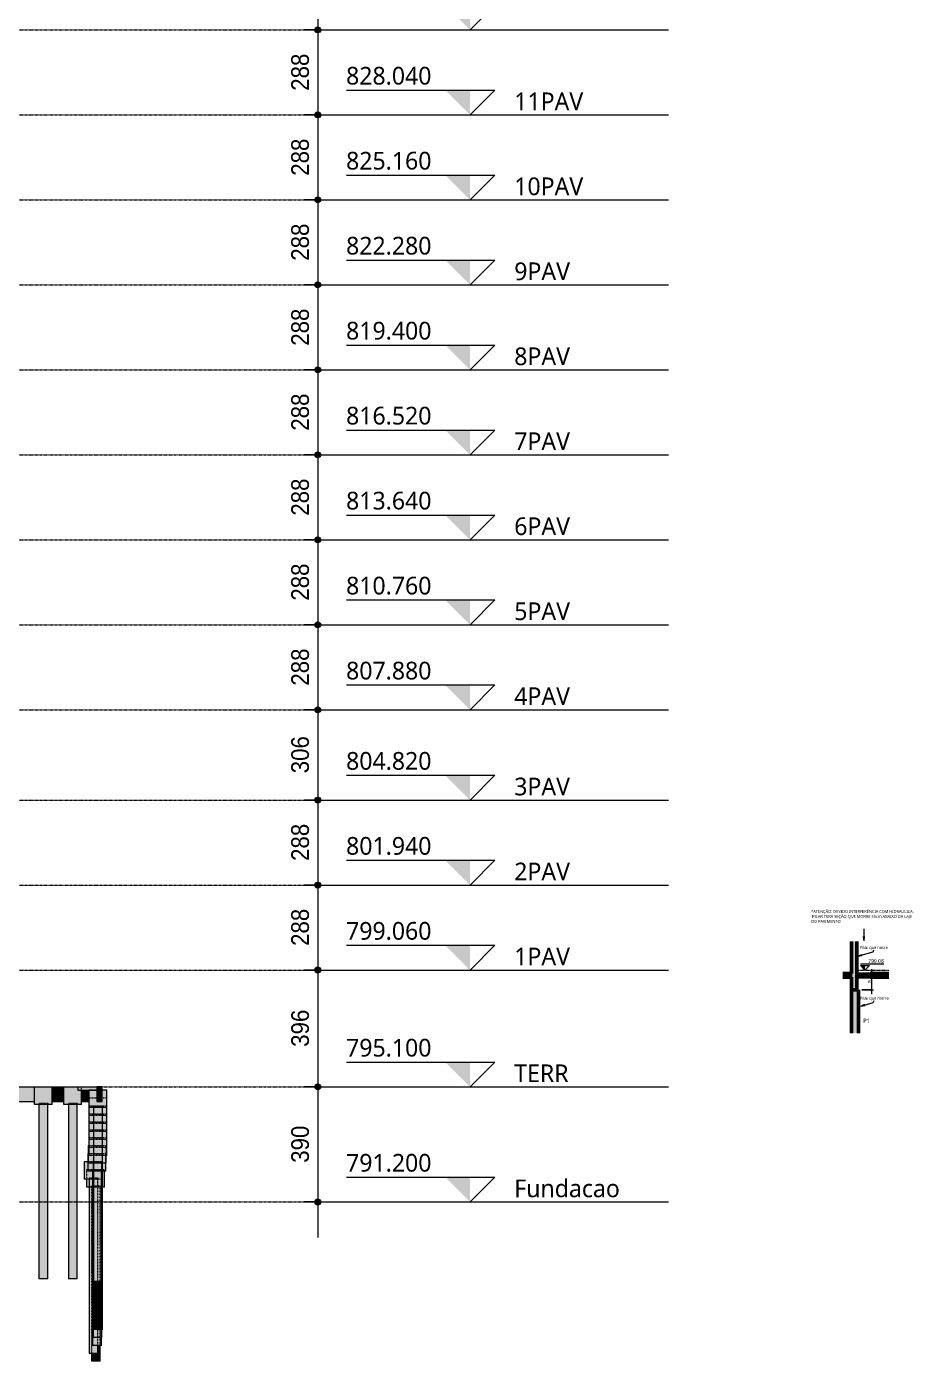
# Model space of a CAD drawing. Extents: x -1981 to 38708, y -3196 to 88064.
# Drawn here: x 35439 to 38436, y 78580 to 83103 of the extents above; entities that cross this region are included whole.
import ezdxf

# ---------------------------------------------------------------- set-up
doc = ezdxf.new("R2010")
doc.units = 0
for name, pattern in [('Centro', [3.175, 0.635, -0.47625, 1.5875, -0.47625]), ('Hidden', [0.714375, 0.47625, -0.238125]), ('Hidden 0_75', [0.15, 0.075, -0.075]), ('Traço', [0.635, 0.3175, -0.3175])]:
    doc.linetypes.add(name, pattern=pattern)
for name, color, linetype, lineweight in [('A-ANNO-DIMS', 7, 'Continuous', 9), ('A-ANNO-DIMS-400', 7, 'Continuous', 9), ('A-ANNO-DIMS-50', 7, 'Continuous', 9), ('A-DETL', 7, 'Hidden', 18), ('A-DETL-GENF', 7, 'Continuous', 18), ('A-DETL-THIN', 7, 'Continuous', 25), ('A-FLOR', 7, 'Continuous', 25), ('A-FLOR-LEVL', 7, 'Continuous', 9), ('G-ANNO-DIMS', 7, 'Continuous', 9), ('G-ANNO-TEXT', 7, 'Continuous', 9), ('S-BEAM', 7, 'Continuous', 25), ('S-COLS', 7, 'Continuous', 25), ('S-COLS-IDEN', 7, 'Continuous', 9), ('S-FNDN', 7, 'Continuous', 25), ('S-FNDN-HDLN', 7, 'Traço', 9)]:
    doc.layers.add(name, color=color, linetype=linetype, lineweight=lineweight)
doc.styles.add('Arial_1', font='arial.ttf', dxfattribs={"width": 0.9, "height": 7.5})
doc.styles.add('Arial_2', font='arial.ttf', dxfattribs={"height": 12.5})
doc.styles.add('Arial_4', font='arial.ttf', dxfattribs={"width": 0.9, "height": 60})
doc.styles.add('Gadugi_1', font='gadugi.ttf', dxfattribs={"height": 15})
doc.styles.add('Gadugi_2', font='gadugi.ttf', dxfattribs={"height": 10})
doc.styles.add('Gadugi_7', font='gadugi.ttf', dxfattribs={"height": 60})
doc.dimstyles.new('PED_1_5mm_ESQ_3', dxfattribs={"dimscale": 30.48, "dimtxt": 7.651945, "dimasz": 0.328084, "dimexe": 0.246063, "dimexo": 0.246063, "dimgap": 0.049213, "dimtad": 1, "dimdec": 1, "dimrnd": 0.5, "dimdsep": 46, "dimtxsty": 'Arial_1', "dimblk1": 'DOTSMALL', "dimblk2": 'DOTSMALL', "dimsah": 1, "dimcen": 0.09, "dimdle": 0.492126, "dimazin": 0, "dimtfac": 1, "dimtdec": 4, "dimtix": 1, "dimtmove": 0, "dimatfit": 3, "dimfxl": 1, "dimtvp": 1, "dimtolj": 1, "dimtzin": 0, "dimarcsym": 2})
doc.dimstyles.new('PED_1_5mm_ESQ_4', dxfattribs={"dimscale": 30.48, "dimtxt": 61.215564, "dimasz": 2.624672, "dimexe": 1.968504, "dimexo": 1.968504, "dimgap": 0.393701, "dimtad": 1, "dimdec": 1, "dimrnd": 0.5, "dimdsep": 46, "dimtxsty": 'Arial_4', "dimblk1": 'DOTSMALL', "dimblk2": 'DOTSMALL', "dimsah": 1, "dimcen": 0.09, "dimdle": 3.937008, "dimazin": 0, "dimtfac": 1, "dimtdec": 4, "dimtix": 1, "dimtmove": 0, "dimatfit": 3, "dimfxl": 1, "dimtvp": 1, "dimtolj": 1, "dimtzin": 0, "dimarcsym": 2})

# ---------------------------------------------------------------- blocks, each defined once
blk = doc.blocks.new('PED_BLRET-1EST_R01_2019_muro_ - 60x60x60-3843966-CT D 002 - CRT ESQ')
at = {"layer": 'S-FNDN-HDLN'}
for p, q in [((-2471.6, 79455), (-2441.6, 79455)), ((-2471.6, 79450), (-2471.6, 79455)), ((-2441.6, 79450), (-2471.6, 79450)), ((-2441.6, 79455), (-2441.6, 79450))]:
    blk.add_line(p, q, dxfattribs=at)
blk = doc.blocks.new('PED_BLRET-1EST_R01_2019_muro_ - 60x60x60-V23-CT D 002 - CRT ESQ')
at = {"layer": 'S-FNDN-HDLN'}
for p, q in [((2057.1, 79418), (2087.1, 79418)), ((2087.1, 79413), (2057.2, 79413))]:
    blk.add_line(p, q, dxfattribs=at)
blk = doc.blocks.new('PED_BLRET-1EST_R01_2019_muro_ - 60x60x60-V24-CT D 002 - CRT ESQ')
at = {"layer": 'S-FNDN-HDLN'}
for p, q in [((2057.1, 79337), (2087.1, 79337)), ((2087.1, 79332), (2057.1, 79332))]:
    blk.add_line(p, q, dxfattribs=at)
blk = doc.blocks.new('PED_BLRET-1EST_R01_2019_muro_ - 60x60x60-V25-CT D 002 - CRT ESQ')
at = {"layer": 'S-FNDN-HDLN'}
for p, q in [((2057.1, 79283), (2087.1, 79283)), ((2087.1, 79278), (2057.1, 79278))]:
    blk.add_line(p, q, dxfattribs=at)
blk = doc.blocks.new('PED_BLRET-1EST_R01_2019_muro_ - 60x60x60-V7-CT D 002 - CRT ESQ')
at = {"layer": 'S-FNDN-HDLN'}
for p, q in [((2055.6, 79256), (2057.1, 79256)), ((2055.6, 79251), (2055.6, 79256)), ((2057.1, 79251), (2055.6, 79251)), ((2057.1, 79256), (2085.6, 79256)), ((2085.6, 79251), (2057.1, 79251)), ((2085.6, 79256), (2085.6, 79251))]:
    blk.add_line(p, q, dxfattribs=at)
blk = doc.blocks.new('PED_BLRET-1EST_R01_2019_muro_ - 60x60x60-V8-CT D 002 - CRT ESQ')
at = {"layer": 'S-FNDN-HDLN'}
for p, q in [((2053.7, 79229), (2055.6, 79229)), ((2053.7, 79224), (2053.7, 79229)), ((2055.7, 79224), (2053.7, 79224)), ((2055.7, 79229), (2083.7, 79229)), ((2083.7, 79224), (2055.7, 79224)), ((2083.7, 79229), (2083.7, 79224))]:
    blk.add_line(p, q, dxfattribs=at)
blk = doc.blocks.new('PED_BLRET-1EST_R01_2019_muro_ - 60x60x60-V9-CT D 002 - CRT ESQ')
at = {"layer": 'S-FNDN-HDLN'}
for p, q in [((2042.1, 79202), (2053.8, 79202)), ((2042.1, 79197), (2042.1, 79202)), ((2053.8, 79202), (2072.1, 79202)), ((2072.1, 79202), (2072.1, 79197)), ((2053.8, 79197), (2042.1, 79197)), ((2072.1, 79197), (2053.8, 79197))]:
    blk.add_line(p, q, dxfattribs=at)
blk = doc.blocks.new('PED_BLRET-1EST_R01_2019_muro_ - 60x60x60-V26-CT D 002 - CRT ESQ')
at = {"layer": 'S-FNDN-HDLN'}
for p, q in [((2049.9, 79175), (2079.9, 79175)), ((2049.9, 79170), (2049.9, 79175)), ((2079.9, 79170), (2049.9, 79170)), ((2079.9, 79175), (2079.9, 79170))]:
    blk.add_line(p, q, dxfattribs=at)
blk = doc.blocks.new('Nível - NÍVEL - CORTE ESQUEMÁTICO-903305-CT D 002 - CRT ESQ')
at = {"layer": 'A-FLOR-LEVL'}
blk.add_hatch(color=256, dxfattribs=at).paths.add_polyline_path([(3332.7, 79594.1), (3332.7, 79510.1), (3248.6, 79594.1)], flags=0)
for p, q in [((2914.4, 79594.1), (3416.7, 79594.1)), ((3332.7, 79510.1), (3416.7, 79594.1)), ((2768.3, 79510.1), (4005.3, 79510.1))]:
    blk.add_line(p, q, dxfattribs=at)
blk = doc.blocks.new('DIMBLOCK509-CT D 002 - CRT ESQ')
at = {"layer": 'A-ANNO-DIMS-400', "transparency": 16777216}
h = blk.add_hatch(color=256, dxfattribs=at)
edge = h.paths.add_edge_path(flags=0)
edge.add_arc((36425.5, 83380), 10, 0, 360)
h = blk.add_hatch(color=256, dxfattribs=at)
edge = h.paths.add_edge_path(flags=0)
edge.add_arc((36425.5, 83092), 10, 0, 360)
for p, q in [((36379.7, 83380), (36485.5, 83380)), ((36425.5, 83380), (36379.7, 83380)), ((36425.5, 83380), (36425.5, 83092)), ((36379.7, 83092), (36485.5, 83092)), ((36425.5, 83092), (36379.7, 83092))]:
    blk.add_line(p, q, dxfattribs=at)
for centre in [(36425.5, 83380), (36425.5, 83092)]:
    blk.add_circle(centre, 10, dxfattribs=at)
at = {"layer": 'A-ANNO-DIMS-400', "color": 0, "transparency": 16777216, "insert": (36335.6, 83173.8), "char_height": 60, "width": 149.178, "attachment_point": 1, "rotation": 90, "line_spacing_factor": 0.941778, "style": 'Arial_4'}
blk.add_mtext('288', dxfattribs=at)
blk = doc.blocks.new('_DotSmall')
at = {"color": 0, "linetype": 'ByBlock', "const_width": 0.5}
blk.add_lwpolyline([(-0.0625, 0, 1), (0.0625, 0, 1)], format="xyb", close=True, dxfattribs=at)
blk = doc.blocks.new('DIMBLOCK510-CT D 002 - CRT ESQ')
at = {"layer": 'A-ANNO-DIMS-400', "transparency": 16777216}
h = blk.add_hatch(color=256, dxfattribs=at)
edge = h.paths.add_edge_path(flags=0)
edge.add_arc((36425.5, 83092), 10, 0, 360)
h = blk.add_hatch(color=256, dxfattribs=at)
edge = h.paths.add_edge_path(flags=0)
edge.add_arc((36425.5, 82804), 10, 0, 360)
for p, q in [((36379.7, 83092), (36485.5, 83092)), ((36425.5, 83092), (36379.7, 83092)), ((36425.5, 83092), (36425.5, 82804)), ((36379.7, 82804), (36485.5, 82804)), ((36425.5, 82804), (36379.7, 82804))]:
    blk.add_line(p, q, dxfattribs=at)
for centre in [(36425.5, 83092), (36425.5, 82804)]:
    blk.add_circle(centre, 10, dxfattribs=at)
at = {"layer": 'A-ANNO-DIMS-400', "color": 0, "transparency": 16777216, "insert": (36335.6, 82885.8), "char_height": 60, "width": 149.178, "attachment_point": 1, "rotation": 90, "line_spacing_factor": 0.941778, "style": 'Arial_4'}
blk.add_mtext('288', dxfattribs=at)
blk = doc.blocks.new('DIMBLOCK511-CT D 002 - CRT ESQ')
at = {"layer": 'A-ANNO-DIMS-400', "transparency": 16777216}
h = blk.add_hatch(color=256, dxfattribs=at)
edge = h.paths.add_edge_path(flags=0)
edge.add_arc((36425.5, 82804), 10, 0, 360)
h = blk.add_hatch(color=256, dxfattribs=at)
edge = h.paths.add_edge_path(flags=0)
edge.add_arc((36425.5, 82516), 10, 0, 360)
for p, q in [((36379.7, 82804), (36485.5, 82804)), ((36425.5, 82804), (36379.7, 82804)), ((36425.5, 82804), (36425.5, 82516)), ((36379.7, 82516), (36485.5, 82516)), ((36425.5, 82516), (36379.7, 82516))]:
    blk.add_line(p, q, dxfattribs=at)
for centre in [(36425.5, 82804), (36425.5, 82516)]:
    blk.add_circle(centre, 10, dxfattribs=at)
at = {"layer": 'A-ANNO-DIMS-400', "color": 0, "transparency": 16777216, "insert": (36335.6, 82597.8), "char_height": 60, "width": 149.178, "attachment_point": 1, "rotation": 90, "line_spacing_factor": 0.941778, "style": 'Arial_4'}
blk.add_mtext('288', dxfattribs=at)
blk = doc.blocks.new('DIMBLOCK512-CT D 002 - CRT ESQ')
at = {"layer": 'A-ANNO-DIMS-400', "transparency": 16777216}
h = blk.add_hatch(color=256, dxfattribs=at)
edge = h.paths.add_edge_path(flags=0)
edge.add_arc((36425.5, 82516), 10, 0, 360)
h = blk.add_hatch(color=256, dxfattribs=at)
edge = h.paths.add_edge_path(flags=0)
edge.add_arc((36425.5, 82228), 10, 0, 360)
for p, q in [((36379.7, 82516), (36485.5, 82516)), ((36425.5, 82516), (36379.7, 82516)), ((36425.5, 82516), (36425.5, 82228)), ((36379.7, 82228), (36485.5, 82228)), ((36425.5, 82228), (36379.7, 82228))]:
    blk.add_line(p, q, dxfattribs=at)
for centre in [(36425.5, 82516), (36425.5, 82228)]:
    blk.add_circle(centre, 10, dxfattribs=at)
at = {"layer": 'A-ANNO-DIMS-400', "color": 0, "transparency": 16777216, "insert": (36335.6, 82309.8), "char_height": 60, "width": 149.178, "attachment_point": 1, "rotation": 90, "line_spacing_factor": 0.941778, "style": 'Arial_4'}
blk.add_mtext('288', dxfattribs=at)
blk = doc.blocks.new('DIMBLOCK513-CT D 002 - CRT ESQ')
at = {"layer": 'A-ANNO-DIMS-400', "transparency": 16777216}
h = blk.add_hatch(color=256, dxfattribs=at)
edge = h.paths.add_edge_path(flags=0)
edge.add_arc((36425.5, 82228), 10, 0, 360)
h = blk.add_hatch(color=256, dxfattribs=at)
edge = h.paths.add_edge_path(flags=0)
edge.add_arc((36425.5, 81940), 10, 0, 360)
for p, q in [((36379.7, 82228), (36485.5, 82228)), ((36425.5, 82228), (36379.7, 82228)), ((36425.5, 82228), (36425.5, 81940)), ((36379.7, 81940), (36485.5, 81940)), ((36425.5, 81940), (36379.7, 81940))]:
    blk.add_line(p, q, dxfattribs=at)
for centre in [(36425.5, 82228), (36425.5, 81940)]:
    blk.add_circle(centre, 10, dxfattribs=at)
at = {"layer": 'A-ANNO-DIMS-400', "color": 0, "transparency": 16777216, "insert": (36335.6, 82021.8), "char_height": 60, "width": 149.178, "attachment_point": 1, "rotation": 90, "line_spacing_factor": 0.941778, "style": 'Arial_4'}
blk.add_mtext('288', dxfattribs=at)
blk = doc.blocks.new('DIMBLOCK514-CT D 002 - CRT ESQ')
at = {"layer": 'A-ANNO-DIMS-400', "transparency": 16777216}
h = blk.add_hatch(color=256, dxfattribs=at)
edge = h.paths.add_edge_path(flags=0)
edge.add_arc((36425.5, 81940), 10, 0, 360)
h = blk.add_hatch(color=256, dxfattribs=at)
edge = h.paths.add_edge_path(flags=0)
edge.add_arc((36425.5, 81652), 10, 0, 360)
for p, q in [((36379.7, 81940), (36485.5, 81940)), ((36425.5, 81940), (36379.7, 81940)), ((36425.5, 81940), (36425.5, 81652)), ((36379.7, 81652), (36485.5, 81652)), ((36425.5, 81652), (36379.7, 81652))]:
    blk.add_line(p, q, dxfattribs=at)
for centre in [(36425.5, 81940), (36425.5, 81652)]:
    blk.add_circle(centre, 10, dxfattribs=at)
at = {"layer": 'A-ANNO-DIMS-400', "color": 0, "transparency": 16777216, "insert": (36335.6, 81733.8), "char_height": 60, "width": 149.178, "attachment_point": 1, "rotation": 90, "line_spacing_factor": 0.941778, "style": 'Arial_4'}
blk.add_mtext('288', dxfattribs=at)
blk = doc.blocks.new('DIMBLOCK515-CT D 002 - CRT ESQ')
at = {"layer": 'A-ANNO-DIMS-400', "transparency": 16777216}
h = blk.add_hatch(color=256, dxfattribs=at)
edge = h.paths.add_edge_path(flags=0)
edge.add_arc((36425.5, 81652), 10, 0, 360)
h = blk.add_hatch(color=256, dxfattribs=at)
edge = h.paths.add_edge_path(flags=0)
edge.add_arc((36425.5, 81364), 10, 0, 360)
for p, q in [((36379.7, 81652), (36485.5, 81652)), ((36425.5, 81652), (36379.7, 81652)), ((36425.5, 81652), (36425.5, 81364)), ((36379.7, 81364), (36485.5, 81364)), ((36425.5, 81364), (36379.7, 81364))]:
    blk.add_line(p, q, dxfattribs=at)
for centre in [(36425.5, 81652), (36425.5, 81364)]:
    blk.add_circle(centre, 10, dxfattribs=at)
at = {"layer": 'A-ANNO-DIMS-400', "color": 0, "transparency": 16777216, "insert": (36335.6, 81445.8), "char_height": 60, "width": 149.178, "attachment_point": 1, "rotation": 90, "line_spacing_factor": 0.941778, "style": 'Arial_4'}
blk.add_mtext('288', dxfattribs=at)
blk = doc.blocks.new('DIMBLOCK516-CT D 002 - CRT ESQ')
at = {"layer": 'A-ANNO-DIMS-400', "transparency": 16777216}
h = blk.add_hatch(color=256, dxfattribs=at)
edge = h.paths.add_edge_path(flags=0)
edge.add_arc((36425.5, 81364), 10, 0, 360)
h = blk.add_hatch(color=256, dxfattribs=at)
edge = h.paths.add_edge_path(flags=0)
edge.add_arc((36425.5, 81076), 10, 0, 360)
for p, q in [((36379.7, 81364), (36485.5, 81364)), ((36425.5, 81364), (36379.7, 81364)), ((36425.5, 81364), (36425.5, 81076)), ((36379.7, 81076), (36485.5, 81076)), ((36425.5, 81076), (36379.7, 81076))]:
    blk.add_line(p, q, dxfattribs=at)
for centre in [(36425.5, 81364), (36425.5, 81076)]:
    blk.add_circle(centre, 10, dxfattribs=at)
at = {"layer": 'A-ANNO-DIMS-400', "color": 0, "transparency": 16777216, "insert": (36335.6, 81157.8), "char_height": 60, "width": 149.178, "attachment_point": 1, "rotation": 90, "line_spacing_factor": 0.941778, "style": 'Arial_4'}
blk.add_mtext('288', dxfattribs=at)
blk = doc.blocks.new('DIMBLOCK517-CT D 002 - CRT ESQ')
at = {"layer": 'A-ANNO-DIMS-400', "transparency": 16777216}
h = blk.add_hatch(color=256, dxfattribs=at)
edge = h.paths.add_edge_path(flags=0)
edge.add_arc((36425.5, 81076), 10, 0, 360)
h = blk.add_hatch(color=256, dxfattribs=at)
edge = h.paths.add_edge_path(flags=0)
edge.add_arc((36425.5, 80788), 10, 0, 360)
for p, q in [((36379.7, 81076), (36485.5, 81076)), ((36425.5, 81076), (36379.7, 81076)), ((36425.5, 81076), (36425.5, 80788)), ((36379.7, 80788), (36485.5, 80788)), ((36425.5, 80788), (36379.7, 80788))]:
    blk.add_line(p, q, dxfattribs=at)
for centre in [(36425.5, 81076), (36425.5, 80788)]:
    blk.add_circle(centre, 10, dxfattribs=at)
at = {"layer": 'A-ANNO-DIMS-400', "color": 0, "transparency": 16777216, "insert": (36335.6, 80869.8), "char_height": 60, "width": 149.178, "attachment_point": 1, "rotation": 90, "line_spacing_factor": 0.941778, "style": 'Arial_4'}
blk.add_mtext('288', dxfattribs=at)
blk = doc.blocks.new('DIMBLOCK518-CT D 002 - CRT ESQ')
at = {"layer": 'A-ANNO-DIMS-400', "transparency": 16777216}
h = blk.add_hatch(color=256, dxfattribs=at)
edge = h.paths.add_edge_path(flags=0)
edge.add_arc((36425.5, 80788), 10, 0, 360)
h = blk.add_hatch(color=256, dxfattribs=at)
edge = h.paths.add_edge_path(flags=0)
edge.add_arc((36425.5, 80482), 10, 0, 360)
for p, q in [((36379.7, 80788), (36485.5, 80788)), ((36425.5, 80788), (36379.7, 80788)), ((36425.5, 80788), (36425.5, 80482)), ((36379.7, 80482), (36485.5, 80482)), ((36425.5, 80482), (36379.7, 80482))]:
    blk.add_line(p, q, dxfattribs=at)
for centre in [(36425.5, 80788), (36425.5, 80482)]:
    blk.add_circle(centre, 10, dxfattribs=at)
at = {"layer": 'A-ANNO-DIMS-400', "color": 0, "transparency": 16777216, "insert": (36335.6, 80572.8), "char_height": 60, "width": 149.178, "attachment_point": 1, "rotation": 90, "line_spacing_factor": 0.941778, "style": 'Arial_4'}
blk.add_mtext('306', dxfattribs=at)
blk = doc.blocks.new('DIMBLOCK519-CT D 002 - CRT ESQ')
at = {"layer": 'A-ANNO-DIMS-400', "transparency": 16777216}
h = blk.add_hatch(color=256, dxfattribs=at)
edge = h.paths.add_edge_path(flags=0)
edge.add_arc((36425.5, 80482), 10, 0, 360)
h = blk.add_hatch(color=256, dxfattribs=at)
edge = h.paths.add_edge_path(flags=0)
edge.add_arc((36425.5, 80194), 10, 0, 360)
for p, q in [((36379.7, 80482), (36485.5, 80482)), ((36425.5, 80482), (36379.7, 80482)), ((36425.5, 80482), (36425.5, 80194)), ((36379.7, 80194), (36485.5, 80194)), ((36425.5, 80194), (36379.7, 80194))]:
    blk.add_line(p, q, dxfattribs=at)
for centre in [(36425.5, 80482), (36425.5, 80194)]:
    blk.add_circle(centre, 10, dxfattribs=at)
at = {"layer": 'A-ANNO-DIMS-400', "color": 0, "transparency": 16777216, "insert": (36335.6, 80275.8), "char_height": 60, "width": 149.178, "attachment_point": 1, "rotation": 90, "line_spacing_factor": 0.941778, "style": 'Arial_4'}
blk.add_mtext('288', dxfattribs=at)
blk = doc.blocks.new('DIMBLOCK520-CT D 002 - CRT ESQ')
at = {"layer": 'A-ANNO-DIMS-400', "transparency": 16777216}
h = blk.add_hatch(color=256, dxfattribs=at)
edge = h.paths.add_edge_path(flags=0)
edge.add_arc((36425.5, 80194), 10, 0, 360)
h = blk.add_hatch(color=256, dxfattribs=at)
edge = h.paths.add_edge_path(flags=0)
edge.add_arc((36425.5, 79906), 10, 0, 360)
for p, q in [((36379.7, 80194), (36485.5, 80194)), ((36425.5, 80194), (36379.7, 80194)), ((36425.5, 80194), (36425.5, 79906)), ((36379.7, 79906), (36485.5, 79906)), ((36425.5, 79906), (36379.7, 79906))]:
    blk.add_line(p, q, dxfattribs=at)
for centre in [(36425.5, 80194), (36425.5, 79906)]:
    blk.add_circle(centre, 10, dxfattribs=at)
at = {"layer": 'A-ANNO-DIMS-400', "color": 0, "transparency": 16777216, "insert": (36335.6, 79987.8), "char_height": 60, "width": 149.178, "attachment_point": 1, "rotation": 90, "line_spacing_factor": 0.941778, "style": 'Arial_4'}
blk.add_mtext('288', dxfattribs=at)
blk = doc.blocks.new('DIMBLOCK521-CT D 002 - CRT ESQ')
at = {"layer": 'A-ANNO-DIMS-400', "transparency": 16777216}
h = blk.add_hatch(color=256, dxfattribs=at)
edge = h.paths.add_edge_path(flags=0)
edge.add_arc((36425.5, 79906), 10, 0, 360)
h = blk.add_hatch(color=256, dxfattribs=at)
edge = h.paths.add_edge_path(flags=0)
edge.add_arc((36425.5, 79510), 10, 0, 360)
for p, q in [((36379.7, 79906), (36485.5, 79906)), ((36425.5, 79906), (36379.7, 79906)), ((36425.5, 79906), (36425.5, 79510)), ((36379.7, 79510), (36485.5, 79510)), ((36425.5, 79510), (36379.7, 79510))]:
    blk.add_line(p, q, dxfattribs=at)
for centre in [(36425.5, 79906), (36425.5, 79510)]:
    blk.add_circle(centre, 10, dxfattribs=at)
at = {"layer": 'A-ANNO-DIMS-400', "color": 0, "transparency": 16777216, "insert": (36335.6, 79645.8), "char_height": 60, "width": 149.178, "attachment_point": 1, "rotation": 90, "line_spacing_factor": 0.941778, "style": 'Arial_4'}
blk.add_mtext('396', dxfattribs=at)
blk = doc.blocks.new('DIMBLOCK522-CT D 002 - CRT ESQ')
at = {"layer": 'A-ANNO-DIMS-400', "transparency": 16777216}
h = blk.add_hatch(color=256, dxfattribs=at)
edge = h.paths.add_edge_path(flags=0)
edge.add_arc((36425.5, 79510), 10, 0, 360)
h = blk.add_hatch(color=256, dxfattribs=at)
edge = h.paths.add_edge_path(flags=0)
edge.add_arc((36425.5, 79120), 10, 0, 360)
for p, q in [((36379.7, 79510), (36485.5, 79510)), ((36425.5, 79510), (36379.7, 79510)), ((36425.5, 79510), (36425.5, 79000)), ((36379.7, 79120), (36485.5, 79120)), ((36425.5, 79120), (36379.7, 79120))]:
    blk.add_line(p, q, dxfattribs=at)
for centre in [(36425.5, 79510), (36425.5, 79120)]:
    blk.add_circle(centre, 10, dxfattribs=at)
at = {"layer": 'A-ANNO-DIMS-400', "color": 0, "transparency": 16777216, "insert": (36335.6, 79252.8), "char_height": 60, "width": 149.178, "attachment_point": 1, "rotation": 90, "line_spacing_factor": 0.941778, "style": 'Arial_4'}
blk.add_mtext('390', dxfattribs=at)
blk = doc.blocks.new('DIMBLOCK523-CT D 002 - CRT H-H')
at = {"layer": 'A-ANNO-DIMS-50', "transparency": 16777216}
h = blk.add_hatch(color=256, dxfattribs=at)
edge = h.paths.add_edge_path(flags=0)
edge.add_arc((38301, 79894), 1.25, 0, 360)
h = blk.add_hatch(color=256, dxfattribs=at)
edge = h.paths.add_edge_path(flags=0)
edge.add_arc((38301, 79839), 1.25, 0, 360)
for p, q in [((38299.6, 79894), (38308.5, 79894)), ((38301, 79894), (38299.6, 79894)), ((38301, 79909), (38301, 79824)), ((38268.8, 79839), (38308.5, 79839)), ((38301, 79839), (38268.8, 79839))]:
    blk.add_line(p, q, dxfattribs=at)
for centre in [(38301, 79894), (38301, 79839)]:
    blk.add_circle(centre, 1.25, dxfattribs=at)
at = {"layer": 'A-ANNO-DIMS-50', "color": 0, "transparency": 16777216, "insert": (38289.7, 79861.3), "char_height": 7.5, "width": 12.431, "attachment_point": 1, "rotation": 90, "line_spacing_factor": 0.941778, "style": 'Arial_1'}
blk.add_mtext('55', dxfattribs=at)
blk = doc.blocks.new('Elevações de ponto - SIMBOLO DE NÍVEL-CORTE-2219088-CT D 002 - CRT H-H')
at = {"layer": 'G-ANNO-DIMS'}
blk.add_hatch(color=256, dxfattribs=at).paths.add_polyline_path([(-1354.4, 79921), (-1354.4, 79906), (-1369.4, 79921)], flags=0)
for p, q in [((-1290.3, 79926.1), (-1369.4, 79926.1)), ((-1354.4, 79906), (-1369.4, 79921)), ((-1369.4, 79921), (-1339.4, 79921)), ((-1339.4, 79921), (-1354.4, 79906))]:
    blk.add_line(p, q, dxfattribs=at)

msp = doc.modelspace()

# ---------------------------------------------------------------- hatches: boundary and pattern name
at = {"layer": 'A-DETL-GENF', "true_color": 0xffffff}
msp.add_hatch(color=7, dxfattribs=at).paths.add_polyline_path([(38257.31, 79880.28), (38296.39, 79880.28), (38296.39, 79894), (38252.31, 79894), (38252.31, 79880.28)], flags=0)
at = {"layer": 'A-FLOR', "true_color": 0xa6a6a6}
for points in [[(38232.55, 79882), (38233.31, 79882), (38233.31, 79894), (38204.39, 79894), (38204.39, 79882)], [(38296.39, 79882), (38360.39, 79882), (38360.39, 79894), (38296.39, 79894)]]:
    msp.add_hatch(color=253, dxfattribs=at).paths.add_polyline_path(points, flags=0)
at = {"layer": 'A-FLOR', "true_color": 0xc0c0c0}
msp.add_hatch(color=9, dxfattribs=at).paths.add_polyline_path([(35675.8, 79498), (35676.66, 79498), (35676.66, 79510), (35612.74, 79510), (35612.74, 79498), (35672.48, 79498)], flags=0)
at = {"layer": 'S-BEAM', "true_color": 0xc0c0c0}
for points in [[(35465.66, 79460), (35465.66, 79510), (35352.86, 79510), (35352.86, 79460), (35377.74, 79460)], [(35565.68, 79460), (35565.68, 79510), (35525.66, 79510), (35525.66, 79460)], [(35650.72, 79460), (35650.72, 79498), (35625.68, 79498), (35625.68, 79460)], [(35695.66, 79510), (35695.66, 79510.55), (35676.66, 79510.55), (35676.66, 79510), (35693.15, 79510)], [(35695.66, 79460), (35695.66, 79510), (35676.66, 79510), (35676.66, 79460)]]:
    msp.add_hatch(color=9, dxfattribs=at).paths.add_polyline_path(points, flags=0)
at = {"layer": 'S-COLS', "true_color": 0xa6a6a6}
for points in [[(38233.31, 79839), (38252.31, 79839), (38252.31, 80002.55), (38233.31, 80002.55), (38233.31, 79880.28)], [(38257.31, 79692.53), (38257.31, 79839), (38233.31, 79839), (38233.31, 79692.53)]]:
    msp.add_hatch(color=253, dxfattribs=at).paths.add_polyline_path(points, flags=0)
at = {"layer": 'S-FNDN', "true_color": 0xc0c0c0}
for points in [[(35465.69, 79450), (35525.66, 79450), (35525.66, 79510), (35465.66, 79510), (35465.66, 79450)], [(35565.68, 79450), (35625.68, 79450), (35625.68, 79498), (35612.74, 79498), (35612.74, 79510), (35565.68, 79510)], [(35710.72, 79440), (35710.72, 79500), (35695.66, 79500), (35695.66, 79460), (35676.66, 79460), (35676.66, 79498), (35650.72, 79498), (35650.72, 79440), (35698.33, 79440)], [(35480.66, 78860), (35510.66, 78860), (35510.66, 79450), (35480.66, 79450), (35480.66, 79002.87)], [(35580.68, 78860), (35610.68, 78860), (35610.68, 79450), (35580.68, 79450), (35580.68, 78914.63)], [(35665.72, 78850), (35695.72, 78850), (35695.4, 79440), (35665.72, 79440), (35665.72, 78861.54)], [(35635.66, 79197), (35662.33, 79197), (35662.33, 79224.01), (35647.33, 79224.01), (35647.33, 79257), (35635.66, 79257), (35635.66, 79223.48)], [(35673.37, 78660.99), (35694.22, 78660.99), (35694.2, 78688.01), (35665.72, 78688.01), (35665.72, 79250.99), (35664.22, 79250.99), (35664.34, 78660.99), (35673.22, 78660.99)], [(35669.54, 78634.01), (35692.33, 78634.01), (35692.21, 78660.99), (35664.22, 78660.99), (35664.22, 79224.01), (35662.33, 79224.01), (35662.33, 78694.01), (35662.33, 78634.01), (35669.36, 78634.01)], [(35650.66, 78607), (35680.66, 78607), (35680.64, 78634.01), (35662.33, 78634.01), (35662.33, 79197), (35650.66, 79197), (35650.66, 78649.89)], [(35695.21, 78823.01), (35695.72, 78823.01), (35695.7, 78850), (35665.72, 78850), (35665.96, 78823.01), (35693.71, 78823.01)], [(35684.61, 78796.01), (35695.72, 78796.01), (35695.7, 78823.01), (35665.72, 78823.01), (35666.07, 78796.01), (35680.72, 78796.01)], [(35672.48, 78769.01), (35695.72, 78769.01), (35695.7, 78796.01), (35665.72, 78796.01), (35666.18, 78769.01), (35670.12, 78769.01)], [(35680.72, 78742.01), (35695.72, 78742.01), (35695.7, 78769.01), (35665.72, 78769.01), (35666.03, 78742.01), (35676.84, 78742.01)], [(35672.48, 78715), (35695.72, 78715), (35695.7, 78742.01), (35665.72, 78742.01), (35666.1, 78715), (35671.72, 78715)], [(35673.22, 78688.01), (35695.72, 78688.01), (35695.7, 78715), (35665.72, 78715), (35666.17, 78688.01), (35672.48, 78688.01)], [(35688.22, 78580), (35688.54, 78580), (35688.49, 78634.01), (35680.66, 78634.01), (35680.66, 78607), (35658.54, 78607), (35658.54, 78580), (35688.03, 78580)]]:
    msp.add_hatch(color=9, dxfattribs=at).paths.add_polyline_path(points, flags=0)
h = msp.add_hatch(color=9, dxfattribs=at)
h.paths.add_polyline_path([(35710.72, 79413.01), (35710.72, 79440), (35695.72, 79440), (35695.72, 79413.01), (35698.33, 79413.01)], flags=0)
h.paths.add_polyline_path([(35650.72, 79413.01), (35665.72, 79413.01), (35665.72, 79440), (35650.72, 79440), (35650.72, 79419.01)], flags=0)
h = msp.add_hatch(color=9, dxfattribs=at)
h.paths.add_polyline_path([(35650.72, 79386.01), (35665.72, 79386.01), (35665.72, 79413.01), (35650.72, 79413.01), (35650.72, 79392.01)], flags=0)
h.paths.add_polyline_path([(35695.72, 79386.01), (35710.72, 79386.01), (35710.72, 79413.01), (35695.72, 79413.01), (35695.72, 79399.97)], flags=0)
h = msp.add_hatch(color=9, dxfattribs=at)
h.paths.add_polyline_path([(35710.72, 79359.01), (35710.72, 79386.01), (35695.72, 79386.01), (35695.72, 79359.01), (35698.33, 79359.01)], flags=0)
h.paths.add_polyline_path([(35650.72, 79359.01), (35665.72, 79359.01), (35665.72, 79386.01), (35650.72, 79386.01)], flags=0)
h = msp.add_hatch(color=9, dxfattribs=at)
h.paths.add_polyline_path([(35665.72, 79332.01), (35665.72, 79359.01), (35650.72, 79359.01), (35650.72, 79332.01)], flags=0)
h.paths.add_polyline_path([(35695.72, 79332.01), (35710.72, 79332.01), (35710.72, 79359.01), (35695.72, 79359.01), (35695.72, 79355.85)], flags=0)
h = msp.add_hatch(color=9, dxfattribs=at)
h.paths.add_polyline_path([(35665.72, 79250.99), (35665.72, 79278.01), (35650.72, 79278.01), (35650.72, 79310.99), (35649.22, 79310.99), (35649.22, 79250.99)], flags=0)
h.paths.add_polyline_path([(35709.22, 79250.99), (35709.22, 79278.01), (35695.72, 79278.01), (35695.72, 79250.99), (35698.33, 79250.99)], flags=0)
h = msp.add_hatch(color=9, dxfattribs=at)
h.paths.add_polyline_path([(35650.72, 79305), (35665.72, 79305), (35665.72, 79332.01), (35650.72, 79332.01), (35650.72, 79310.99)], flags=0)
h.paths.add_polyline_path([(35695.72, 79305), (35710.72, 79305), (35710.72, 79332.01), (35695.72, 79332.01), (35695.72, 79311.72)], flags=0)
h = msp.add_hatch(color=9, dxfattribs=at)
h.paths.add_polyline_path([(35710.72, 79278.01), (35710.72, 79305), (35695.72, 79305), (35695.72, 79278.01), (35698.33, 79278.01)], flags=0)
h.paths.add_polyline_path([(35650.72, 79278.01), (35665.72, 79278.01), (35665.72, 79305), (35650.72, 79305), (35650.72, 79284.01)], flags=0)
h = msp.add_hatch(color=9, dxfattribs=at)
h.paths.add_polyline_path([(35698.33, 79224.01), (35707.33, 79224.01), (35707.33, 79250.99), (35695.72, 79250.99), (35695.72, 79224.01)], flags=0)
h.paths.add_polyline_path([(35647.33, 79224.01), (35664.22, 79224.01), (35664.22, 79250.99), (35649.22, 79250.99), (35649.22, 79284.01), (35647.33, 79284.01), (35647.33, 79250.99)], flags=0)
h = msp.add_hatch(color=9, dxfattribs=at)
h.paths.add_polyline_path([(35703.54, 79170), (35703.54, 79224.01), (35695.72, 79224.01), (35695.72, 79170), (35698.33, 79170)], flags=0)
h.paths.add_polyline_path([(35646.63, 79170), (35650.66, 79170), (35650.66, 79197), (35643.54, 79197), (35643.54, 79170)], flags=0)

# ---------------------------------------------------------------- linework, layer by layer
at = {"layer": 'A-DETL', "linetype": 'Hidden 0_75'}
msp.add_line((38252.31, 79906), (38360.39, 79906), dxfattribs=at)
at = {"layer": 'A-DETL', "linetype": 'Continuous'}
for p, q in [((38296.39, 79894), (38252.31, 79894)), ((38252.31, 79894), (38252.31, 79880.28)), ((38252.31, 79880.28), (38296.39, 79880.28)), ((38296.39, 79880.28), (38296.39, 79894))]:
    msp.add_line(p, q, dxfattribs=at)
at = {"layer": 'A-DETL-THIN', "lineweight": 50}
for p, q in [((38252.31, 79896.28), (38252.31, 79879.78)), ((38296.39, 79893.28), (38296.39, 79880.28))]:
    msp.add_line(p, q, dxfattribs=at)
at = {"layer": 'A-DETL-THIN', "color": 7, "lineweight": 35, "true_color": 0xffffff}
for p, q in [((38295.81, 79880.28), (38252.31, 79880.28)), ((38254.31, 79894), (38295.81, 79894)), ((38295.81, 79894), (38295.81, 79880.28))]:
    msp.add_line(p, q, dxfattribs=at)
at = {"layer": 'A-FLOR', "lineweight": 50}
for p, q in [((38233.31, 79894), (38204.39, 79894)), ((38204.39, 79882), (38233.31, 79882)), ((38360.39, 79894), (38296.39, 79894)), ((38296.39, 79882), (38360.39, 79882))]:
    msp.add_line(p, q, dxfattribs=at)
at = {"layer": 'A-FLOR'}
msp.add_line((38233.31, 79882), (38233.31, 79894), dxfattribs=at)
at = {"layer": 'A-FLOR', "lineweight": 9}
for p, q in [((35612.74, 79510), (35676.66, 79510)), ((35612.74, 79510), (35612.74, 79498)), ((35676.66, 79498), (35612.74, 79498)), ((35676.66, 79510), (35676.66, 79498))]:
    msp.add_line(p, q, dxfattribs=at)
at = {"layer": 'A-FLOR-LEVL', "linetype": 'Centro'}
for p, q in [((31363.29, 83092), (36911.86, 83092)), ((31363.29, 82804), (36911.86, 82804)), ((31363.29, 82516), (36911.86, 82516)), ((31363.29, 82228), (36911.86, 82228)), ((31363.29, 81940), (36911.86, 81940)), ((31363.29, 81652), (36911.86, 81652)), ((31363.29, 81364), (36911.86, 81364)), ((31363.29, 81076), (36911.86, 81076)), ((31363.29, 80788), (36911.86, 80788)), ((31363.29, 80482), (36911.86, 80482)), ((31363.29, 80194), (36911.86, 80194)), ((31363.29, 79906), (36911.86, 79906)), ((31363.29, 79510), (36911.86, 79510)), ((31363.29, 79120), (36911.86, 79120))]:
    msp.add_line(p, q, dxfattribs=at)
at = {"layer": 'G-ANNO-TEXT'}
for p, q in [((38276.23, 80005.04), (38274.26, 80020.04)), ((38276.23, 80005.04), (38276.23, 80045.76)), ((38276.23, 80005.04), (38278.21, 80020.04)), ((38254.29, 79953.26), (38306.97, 79967.79)), ((38306.97, 79967.79), (38308.92, 79974.03)), ((38254.29, 79953.26), (38268.23, 79959.15)), ((38254.29, 79953.26), (38269.28, 79955.34)), ((38265.16, 79783.57), (38306.97, 79796.32)), ((38265.16, 79783.57), (38278.93, 79789.83)), ((38265.16, 79783.57), (38280.09, 79786.06)), ((38306.97, 79796.32), (38310.24, 79802.37))]:
    msp.add_line(p, q, dxfattribs=at)
at = {"layer": 'S-BEAM', "lineweight": 9}
for p, q in [((35352.86, 79510), (35465.66, 79510)), ((35525.66, 79510), (35565.68, 79510)), ((35676.66, 79510.55), (35695.66, 79510.55)), ((35676.66, 79510), (35676.66, 79510.55)), ((35695.66, 79510), (35676.66, 79510)), ((35676.66, 79510), (35676.66, 79498)), ((35676.66, 79498), (35676.66, 79460)), ((35695.66, 79510.55), (35695.66, 79510)), ((35695.66, 79460), (35695.66, 79510)), ((35352.86, 79460), (35465.66, 79460)), ((35525.66, 79460), (35565.68, 79460)), ((35625.68, 79460), (35650.72, 79460)), ((35676.66, 79460), (35695.66, 79460))]:
    msp.add_line(p, q, dxfattribs=at)
at = {"layer": 'S-COLS', "lineweight": 50}
for p, q in [((38233.31, 80002.55), (38233.31, 79894)), ((38252.31, 79894), (38252.31, 80002.55)), ((38233.31, 79882), (38233.31, 79839)), ((38252.31, 79839), (38252.31, 79880.28)), ((38257.31, 79839), (38233.31, 79839)), ((38233.31, 79839), (38233.31, 79692.53)), ((38233.31, 79839), (38252.31, 79839)), ((38257.31, 79692.53), (38257.31, 79839))]:
    msp.add_line(p, q, dxfattribs=at)
at = {"layer": 'S-COLS'}
msp.add_line((38233.31, 79894), (38233.31, 79882), dxfattribs=at)
at = {"layer": 'S-FNDN', "lineweight": 9}
for p, q in [((35465.66, 79510), (35525.66, 79510)), ((35465.66, 79450), (35465.66, 79510)), ((35525.66, 79450), (35525.66, 79510)), ((35565.68, 79510), (35612.74, 79510)), ((35565.68, 79450), (35565.68, 79510)), ((35625.68, 79450), (35625.68, 79498)), ((35650.72, 79440), (35650.72, 79498)), ((35695.66, 79500), (35710.72, 79500)), ((35710.72, 79440), (35710.72, 79500)), ((35525.66, 79450), (35465.66, 79450)), ((35480.66, 79450), (35480.66, 78860)), ((35510.66, 78860), (35510.66, 79450)), ((35625.68, 79450), (35565.68, 79450)), ((35580.68, 79450), (35580.68, 78860)), ((35610.68, 78860), (35610.68, 79450)), ((35710.72, 79440), (35650.72, 79440)), ((35650.72, 79413.01), (35650.72, 79440)), ((35665.72, 79440), (35665.72, 78850)), ((35695.72, 78850), (35695.72, 79440)), ((35710.72, 79413.01), (35710.72, 79440)), ((35665.75, 79413.01), (35650.72, 79413.01)), ((35650.72, 79386.01), (35650.72, 79413.01)), ((35665.75, 79386.01), (35650.72, 79386.01)), ((35650.72, 79359.01), (35650.72, 79386.01)), ((35710.72, 79413.01), (35695.72, 79413.01)), ((35710.72, 79386.01), (35695.72, 79386.01)), ((35710.72, 79386.01), (35710.72, 79413.01)), ((35710.72, 79359.01), (35710.72, 79386.01)), ((35665.75, 79359.01), (35650.72, 79359.01)), ((35650.72, 79332.01), (35650.72, 79359.01)), ((35710.72, 79359.01), (35695.72, 79359.01)), ((35710.72, 79332.01), (35710.72, 79359.01)), ((35649.22, 79310.99), (35650.72, 79310.99)), ((35649.22, 79250.99), (35649.22, 79310.99)), ((35665.72, 79332.01), (35650.72, 79332.01)), ((35650.72, 79305), (35650.72, 79332.01)), ((35665.72, 79305), (35650.72, 79305)), ((35650.72, 79278.01), (35650.72, 79305)), ((35710.72, 79332.01), (35695.72, 79332.01)), ((35710.72, 79305), (35695.72, 79305)), ((35710.72, 79305), (35710.72, 79332.01)), ((35710.72, 79278.01), (35710.72, 79305)), ((35635.66, 79257), (35647.33, 79257)), ((35635.66, 79197), (35635.66, 79257)), ((35647.33, 79284.01), (35649.22, 79284.01)), ((35647.33, 79224.01), (35647.33, 79284.01)), ((35665.72, 79250.99), (35649.22, 79250.99)), ((35665.72, 79278.01), (35650.72, 79278.01)), ((35664.22, 79250.99), (35664.22, 78660.99)), ((35710.72, 79278.01), (35695.72, 79278.01)), ((35709.22, 79250.99), (35695.72, 79250.99)), ((35707.33, 79224.01), (35707.33, 79250.99)), ((35709.22, 79250.99), (35709.22, 79278.01)), ((35664.25, 79224.01), (35647.33, 79224.01)), ((35662.33, 79224.01), (35662.33, 78634.01)), ((35707.33, 79224.01), (35695.72, 79224.01)), ((35703.54, 79170), (35703.54, 79224.01)), ((35662.35, 79197), (35635.66, 79197)), ((35643.54, 79170), (35643.54, 79197)), ((35650.68, 79170), (35643.54, 79170)), ((35650.66, 79197), (35650.66, 78607)), ((35703.54, 79170), (35695.72, 79170)), ((35510.66, 78860), (35480.66, 78860)), ((35610.68, 78860), (35580.68, 78860)), ((35695.72, 78850), (35665.72, 78850)), ((35665.72, 78850), (35665.72, 78823.01)), ((35695.72, 78823.01), (35695.72, 78850)), ((35695.72, 78823.01), (35665.72, 78823.01)), ((35665.72, 78823.01), (35665.72, 78796.01)), ((35695.72, 78796.01), (35665.72, 78796.01)), ((35665.72, 78796.01), (35665.72, 78769.01)), ((35695.72, 78796.01), (35695.72, 78823.01)), ((35695.72, 78769.01), (35695.72, 78796.01)), ((35695.72, 78769.01), (35665.72, 78769.01)), ((35665.72, 78769.01), (35665.72, 78742.01)), ((35695.72, 78742.01), (35695.72, 78769.01)), ((35695.72, 78742.01), (35665.72, 78742.01)), ((35665.72, 78742.01), (35665.72, 78715)), ((35695.72, 78715), (35665.72, 78715)), ((35665.72, 78715), (35665.72, 78688.01)), ((35695.72, 78715), (35695.72, 78742.01)), ((35695.72, 78688.01), (35695.72, 78715)), ((35694.22, 78660.99), (35664.22, 78660.99)), ((35695.72, 78688.01), (35665.72, 78688.01)), ((35692.33, 78634.01), (35692.33, 78660.99)), ((35694.22, 78660.99), (35694.22, 78688.01)), ((35692.33, 78634.01), (35662.33, 78634.01)), ((35680.66, 78607), (35680.66, 78634.01)), ((35688.54, 78580), (35688.54, 78634.01)), ((35680.66, 78607), (35650.66, 78607)), ((35658.54, 78607), (35658.54, 78580)), ((35688.54, 78580), (35658.54, 78580))]:
    msp.add_line(p, q, dxfattribs=at)
at = {"layer": 'S-FNDN-HDLN'}
for p, q in [((35625.68, 79498.01), (35625.68, 79510)), ((35650.72, 79500), (35676.66, 79500)), ((35650.72, 79498.01), (35650.72, 79500)), ((35650.72, 79473.01), (35676.66, 79473.01)), ((35676.66, 79500), (35695.66, 79500)), ((35676.66, 79473.01), (35695.66, 79473.01)), ((35695.66, 79473.01), (35710.72, 79473.01)), ((35650.72, 79446.01), (35676.66, 79446.01)), ((35676.66, 79446.01), (35695.66, 79446.01)), ((35695.66, 79446.01), (35710.72, 79446.01)), ((35650.72, 79419.01), (35676.66, 79419.01)), ((35650.72, 79392.01), (35676.66, 79392.01)), ((35695.72, 79413.01), (35665.75, 79413.01)), ((35695.72, 79386.01), (35665.75, 79386.01)), ((35676.66, 79419.01), (35695.66, 79419.01)), ((35676.66, 79392.01), (35695.66, 79392.01)), ((35695.66, 79419.01), (35710.72, 79419.01)), ((35695.66, 79392.01), (35710.72, 79392.01)), ((35650.72, 79365), (35676.66, 79365)), ((35650.72, 79338.01), (35676.66, 79338.01)), ((35695.72, 79359.01), (35665.75, 79359.01)), ((35676.66, 79365), (35695.66, 79365)), ((35676.66, 79338.01), (35695.66, 79338.01)), ((35695.66, 79365), (35710.72, 79365)), ((35695.66, 79338.01), (35710.72, 79338.01)), ((35650.73, 79310.99), (35676.66, 79310.99)), ((35695.72, 79332.01), (35665.73, 79332.01)), ((35695.72, 79305), (35665.73, 79305)), ((35676.66, 79310.99), (35695.66, 79310.99)), ((35695.66, 79310.99), (35709.22, 79310.99)), ((35709.22, 79278.02), (35709.22, 79310.99)), ((35647.34, 79257), (35676.66, 79257)), ((35649.23, 79284.01), (35676.66, 79284.01)), ((35695.72, 79278.01), (35665.73, 79278.01)), ((35695.72, 79250.99), (35665.73, 79250.99)), ((35676.66, 79284.01), (35695.66, 79284.01)), ((35676.66, 79257), (35695.66, 79257)), ((35694.22, 78688.02), (35694.22, 79250.99)), ((35695.66, 79284.01), (35707.33, 79284.01)), ((35695.66, 79229.19), (35695.66, 79257)), ((35707.33, 79251), (35707.33, 79284.01)), ((35643.54, 79230), (35676.66, 79230)), ((35643.54, 79197.01), (35643.54, 79230)), ((35695.72, 79224.01), (35664.25, 79224.01)), ((35676.66, 79230), (35695.66, 79230)), ((35692.33, 78661), (35692.33, 79224.01)), ((35695.66, 79230), (35703.54, 79230)), ((35695.66, 79197), (35695.66, 79229.19)), ((35703.54, 79224.02), (35703.54, 79230)), ((35695.72, 79170), (35650.69, 79170)), ((35658.54, 79170), (35658.54, 78607.01)), ((35695.66, 79197), (35662.36, 79197)), ((35680.66, 78634.02), (35680.66, 79197)), ((35688.54, 78634.02), (35688.54, 79170))]:
    msp.add_line(p, q, dxfattribs=at)

# ---------------------------------------------------------------- block references
at = {"layer": 'A-FLOR-LEVL'}
for p in [(33608.59, 3582), (33608.59, 3294), (33608.59, 3006), (33608.59, 2718), (33608.59, 2430), (33608.59, 2142), (33608.59, 1854), (33608.59, 1566), (33608.59, 1278), (33608.59, 972), (33608.59, 684), (33608.59, 396), (33608.59, 0), (33608.59, -390)]:
    msp.add_blockref('Nível - NÍVEL - CORTE ESQUEMÁTICO-903305-CT D 002 - CRT ESQ', p, dxfattribs=at)
at = {"layer": 'G-ANNO-DIMS'}
msp.add_blockref('Elevações de ponto - SIMBOLO DE NÍVEL-CORTE-2219088-CT D 002 - CRT H-H', (39633.67, 0), dxfattribs=at)
at = {"layer": 'S-FNDN', "linetype": 'Traço', "lineweight": 9}
for name, p in [('PED_BLRET-1EST_R01_2019_muro_ - 60x60x60-3843966-CT D 002 - CRT ESQ', (37952.22, 0)), ('PED_BLRET-1EST_R01_2019_muro_ - 60x60x60-3843966-CT D 002 - CRT ESQ', (38052.24, 0)), ('PED_BLRET-1EST_R01_2019_muro_ - 60x60x60-3843966-CT D 002 - CRT ESQ', (38137.29, -10)), ('PED_BLRET-1EST_R01_2019_muro_ - 60x60x60-V23-CT D 002 - CRT ESQ', (33608.59, 0)), ('PED_BLRET-1EST_R01_2019_muro_ - 60x60x60-V23-CT D 002 - CRT ESQ', (33608.59, -27)), ('PED_BLRET-1EST_R01_2019_muro_ - 60x60x60-V23-CT D 002 - CRT ESQ', (33608.59, -54)), ('PED_BLRET-1EST_R01_2019_muro_ - 60x60x60-V24-CT D 002 - CRT ESQ', (33608.59, 0)), ('PED_BLRET-1EST_R01_2019_muro_ - 60x60x60-V24-CT D 002 - CRT ESQ', (33608.59, -27)), ('PED_BLRET-1EST_R01_2019_muro_ - 60x60x60-V7-CT D 002 - CRT ESQ', (33608.59, 0)), ('PED_BLRET-1EST_R01_2019_muro_ - 60x60x60-V25-CT D 002 - CRT ESQ', (33608.59, 0)), ('PED_BLRET-1EST_R01_2019_muro_ - 60x60x60-V9-CT D 002 - CRT ESQ', (33608.59, 0)), ('PED_BLRET-1EST_R01_2019_muro_ - 60x60x60-V8-CT D 002 - CRT ESQ', (33608.59, 0)), ('PED_BLRET-1EST_R01_2019_muro_ - 60x60x60-V26-CT D 002 - CRT ESQ', (33608.59, 0))]:
    msp.add_blockref(name, p, dxfattribs=at)

# ---------------------------------------------------------------- texts
at = {"layer": 'A-FLOR-LEVL', "char_height": 60, "attachment_point": 1, "style": 'Gadugi_7'}
for s, insert, width in [('828.040', (36521.49, 82966.85), 349.5357), ('11PAV', (37091.19, 82880.04), 298.2277), ('825.160', (36521.49, 82678.85), 349.5357), ('10PAV', (37091.19, 82592.04), 298.2277), ('822.280', (36521.49, 82390.85), 349.5357), ('9PAV', (37091.19, 82304.04), 243.713), ('819.400', (36521.49, 82102.85), 349.5357), ('8PAV', (37091.19, 82016.04), 243.713), ('816.520', (36521.49, 81814.85), 349.5357), ('7PAV', (37091.19, 81728.04), 243.713), ('813.640', (36521.49, 81526.85), 349.5357), ('6PAV', (37091.19, 81440.04), 243.713), ('810.760', (36521.49, 81238.85), 349.5357), ('5PAV', (37091.19, 81152.04), 243.713), ('807.880', (36521.49, 80950.85), 349.5357), ('4PAV', (37091.19, 80864.04), 243.713), ('804.820', (36521.49, 80644.85), 349.5357), ('3PAV', (37091.19, 80558.04), 243.713), ('801.940', (36521.49, 80356.85), 349.5357), ('2PAV', (37091.19, 80270.04), 243.713), ('799.060', (36521.49, 80068.85), 349.5357), ('1PAV', (37091.19, 79982.04), 243.713), ('795.100', (36521.49, 79672.86), 349.5357), ('TERR', (37091.19, 79586.05), 227.6792), ('791.200', (36521.49, 79282.85), 349.5357), ('Fundacao', (37091.19, 79196.04), 439.3247)]:
    msp.add_mtext(s, dxfattribs=dict(at, insert=insert, width=width))
at = {"layer": 'G-ANNO-DIMS', "insert": (38290.07, 79942.82), "char_height": 12.5, "width": 63.9697, "attachment_point": 1, "line_spacing_factor": 0.941778, "style": 'Arial_2'}
msp.add_mtext('799.06', dxfattribs=at)
at = {"layer": 'G-ANNO-TEXT', "char_height": 10, "attachment_point": 1, "style": 'Gadugi_2'}
for s, insert, width in [('*ATENÇÃO: DEVIDO INTERFERÊNCIA COM HIDRAULICA,', (38096.81, 80109.7), 429.3037), ('DO PAVIMENTO', (38096.81, 80075.97), 125.0632), (' PILAR TERÁ SEÇÃO QUE MORRE 55cm ABAIXO DA LAJE ', (38096.81, 80092.83), 434.5146), ('Pilar que nasce', (38262.12, 79987.32), 113.0379), ('Pilar que morre', (38262.12, 79815.66), 116.2447)]:
    msp.add_mtext(s, dxfattribs=dict(at, insert=insert, width=width))
at = {"layer": 'S-COLS-IDEN', "insert": (38273.06, 79741.57), "char_height": 15, "width": 28.4599, "attachment_point": 1, "style": 'Gadugi_1'}
msp.add_mtext('P1', dxfattribs=at)

# ---------------------------------------------------------------- dimensions: what is measured, and where the dimension line sits
at = {"layer": 'A-ANNO-DIMS'}
for base, p1, p2, dimstyle, override, picture, middle in [((36425.54, 83092), (36439.68, 83380), (36439.68, 83092), 'PED_1_5mm_ESQ_4', {"dimpost": '<>', "dimfxl": 288}, 'DIMBLOCK509-CT D 002 - CRT ESQ', (36382.9, 83236)), ((36425.54, 82804), (36439.68, 83092), (36439.68, 82804), 'PED_1_5mm_ESQ_4', {"dimpost": '<>', "dimfxl": 288}, 'DIMBLOCK510-CT D 002 - CRT ESQ', (36382.9, 82948)), ((36425.54, 82516), (36439.68, 82804), (36439.68, 82516), 'PED_1_5mm_ESQ_4', {"dimpost": '<>', "dimfxl": 288}, 'DIMBLOCK511-CT D 002 - CRT ESQ', (36382.9, 82660)), ((36425.54, 82228), (36439.68, 82516), (36439.68, 82228), 'PED_1_5mm_ESQ_4', {"dimpost": '<>', "dimfxl": 288}, 'DIMBLOCK512-CT D 002 - CRT ESQ', (36382.9, 82372)), ((36425.54, 81940), (36439.68, 82228), (36439.68, 81940), 'PED_1_5mm_ESQ_4', {"dimpost": '<>', "dimfxl": 288}, 'DIMBLOCK513-CT D 002 - CRT ESQ', (36382.9, 82084)), ((36425.54, 81652), (36439.68, 81940), (36439.68, 81652), 'PED_1_5mm_ESQ_4', {"dimpost": '<>', "dimfxl": 288}, 'DIMBLOCK514-CT D 002 - CRT ESQ', (36382.9, 81796)), ((36425.54, 81364), (36439.68, 81652), (36439.68, 81364), 'PED_1_5mm_ESQ_4', {"dimpost": '<>', "dimfxl": 288}, 'DIMBLOCK515-CT D 002 - CRT ESQ', (36382.9, 81508)), ((36425.54, 81076), (36439.68, 81364), (36439.68, 81076), 'PED_1_5mm_ESQ_4', {"dimpost": '<>', "dimfxl": 288}, 'DIMBLOCK516-CT D 002 - CRT ESQ', (36382.9, 81220)), ((36425.54, 80788), (36439.68, 81076), (36439.68, 80788), 'PED_1_5mm_ESQ_4', {"dimpost": '<>', "dimfxl": 288.001}, 'DIMBLOCK517-CT D 002 - CRT ESQ', (36382.9, 80932)), ((36425.54, 80482), (36439.68, 80788), (36439.68, 80482), 'PED_1_5mm_ESQ_4', {"dimpost": '<>', "dimfxl": 306}, 'DIMBLOCK518-CT D 002 - CRT ESQ', (36382.88, 80635)), ((36425.54, 80194), (36439.68, 80482), (36439.68, 80194), 'PED_1_5mm_ESQ_4', {"dimpost": '<>', "dimfxl": 288}, 'DIMBLOCK519-CT D 002 - CRT ESQ', (36382.9, 80338)), ((36425.54, 79906), (36439.68, 80194), (36439.68, 79906), 'PED_1_5mm_ESQ_4', {"dimpost": '<>', "dimfxl": 288}, 'DIMBLOCK520-CT D 002 - CRT ESQ', (36382.9, 80050)), ((36425.54, 79510), (36439.68, 79906), (36439.68, 79510), 'PED_1_5mm_ESQ_4', {"dimpost": '<>', "dimfxl": 395.996}, 'DIMBLOCK521-CT D 002 - CRT ESQ', (36382.88, 79708)), ((38300.96, 79839), (38307.13, 79894), (38261.28, 79839), 'PED_1_5mm_ESQ_3', {"dimpost": '<>', "dimfxl": 71.600848}, 'DIMBLOCK523-CT D 002 - CRT H-H', (38295.64, 79866.5)), ((36425.54, 79120), (36439.68, 79510), (36439.68, 79120), 'PED_1_5mm_ESQ_4', {"dimpost": '<>', "dimfxl": 390.003}, 'DIMBLOCK522-CT D 002 - CRT ESQ', (36382.88, 79315))]:
    dim = msp.add_linear_dim(base=base, p1=p1, p2=p2, angle=90, dimstyle=dimstyle, override=override, dxfattribs=at)
    dim.commit()
    dim.dimension.update_dxf_attribs({"geometry": picture, "text_midpoint": middle})

doc.saveas('drawing.dxf')
